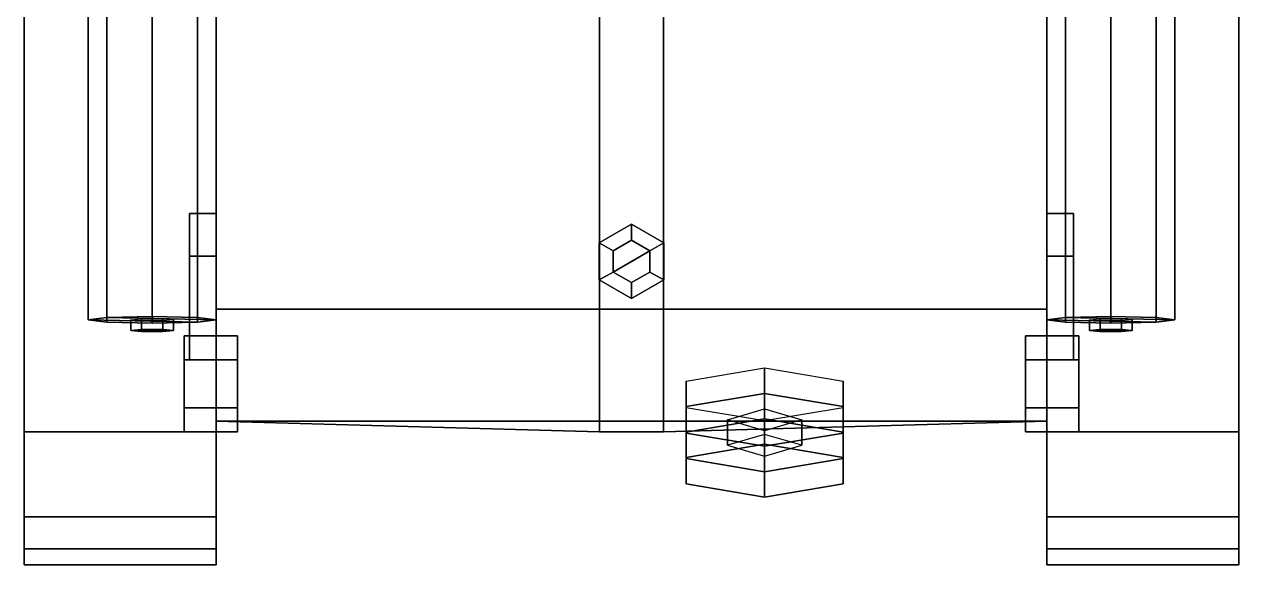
# Model space of a CAD drawing. Extents: x -1.18 to 1.18, y -2.51 to 2.39.
# Drawn here: x -1.14 to 1.14, y -2.51 to -1.494 of the extents above; entities that cross this region are included whole.
import ezdxf

# ---------------------------------------------------------------- set-up
doc = ezdxf.new("R2010")
doc.units = 0
doc.layers.get('0').update_dxf_attribs({"linetype": 'CONTINUOUS'})
doc.layers.add('MUDGUARDS', color=6, linetype='CONTINUOUS')
doc.layers.add('WHEELS', color=2, linetype='CONTINUOUS')

msp = doc.modelspace()

# ---------------------------------------------------------------- linework, layer by layer
for points in [[(-0.78, 2.3, 0.52), (-0.78, -2.03, 0.44), (-0.78, -0.28, 1), (-0.78, 2.39, 0.71)], [(0.78, -0.28, 1), (0.78, -2.03, 0.44), (0.78, 2.3, 0.52), (0.78, 2.39, 0.71)], [(-0.78, 1.76, 0.34), (-0.78, -1.46, 0.34), (-0.78, -2.03, 0.44), (-0.78, 2.3, 0.52)], [(0.78, -2.03, 0.44), (0.78, -1.46, 0.34), (0.78, 1.76, 0.34), (0.78, 2.3, 0.52)], [(-0.78, -0.28, 1), (-0.78, -2.03, 0.44), (-0.78, -2.24, 1.15), (-0.78, -0.28, 1)], [(0.78, -2.24, 1.15), (0.78, -2.03, 0.44), (0.78, -0.28, 1)], [(-0.78, -0.45, 1.01), (-0.78, -2.24, 1.15), (-0.78, -1.45, 1.2), (-0.78, -0.45, 1.2)], [(0.78, -1.45, 1.2), (0.78, -2.24, 1.15), (0.78, -0.45, 1.01), (0.78, -0.45, 1.2)], [(-1.02, -1.4009, 1.074), (-0.9849, -1.3964, 0.9893), (-0.9849, -2.0456, 0.9553), (-1.02, -2.05, 1.04)], [(-0.9849, -1.4053, 1.1588), (-1.02, -1.4009, 1.074), (-1.02, -2.05, 1.04), (-0.9849, -2.0544, 1.1247)], [(-0.9849, -1.3964, 0.9893), (-0.9, -1.3946, 0.9542), (-0.9, -2.0437, 0.9202), (-0.9849, -2.0456, 0.9553)], [(-0.9, -1.4072, 1.1939), (-0.9849, -1.4053, 1.1588), (-0.9849, -2.0544, 1.1247), (-0.9, -2.0563, 1.1598)], [(-0.9, -1.3946, 0.9542), (-0.8151, -1.3964, 0.9893), (-0.8151, -2.0456, 0.9553), (-0.9, -2.0437, 0.9202)], [(-0.8151, -1.4053, 1.1588), (-0.9, -1.4072, 1.1939), (-0.9, -2.0563, 1.1598), (-0.8151, -2.0544, 1.1247)], [(-0.8151, -1.3964, 0.9893), (-0.78, -1.4009, 1.074), (-0.78, -2.05, 1.04), (-0.8151, -2.0456, 0.9553)], [(-0.78, -1.4009, 1.074), (-0.8151, -1.4053, 1.1588), (-0.8151, -2.0544, 1.1247), (-0.78, -2.05, 1.04)], [(0.78, -1.4009, 1.074), (0.8151, -1.3964, 0.9893), (0.8151, -2.0456, 0.9553), (0.78, -2.05, 1.04)], [(0.8151, -1.4053, 1.1588), (0.78, -1.4009, 1.074), (0.78, -2.05, 1.04), (0.8151, -2.0544, 1.1247)], [(0.8151, -1.3964, 0.9893), (0.9, -1.3946, 0.9542), (0.9, -2.0437, 0.9202), (0.8151, -2.0456, 0.9553)], [(0.9, -1.4072, 1.1939), (0.8151, -1.4053, 1.1588), (0.8151, -2.0544, 1.1247), (0.9, -2.0563, 1.1598)], [(0.9, -1.3946, 0.9542), (0.9849, -1.3964, 0.9893), (0.9849, -2.0456, 0.9553), (0.9, -2.0437, 0.9202)], [(0.9849, -1.4053, 1.1588), (0.9, -1.4072, 1.1939), (0.9, -2.0563, 1.1598), (0.9849, -2.0544, 1.1247)], [(0.9849, -1.3964, 0.9893), (1.02, -1.4009, 1.074), (1.02, -2.05, 1.04), (0.9849, -2.0456, 0.9553)], [(1.02, -1.4009, 1.074), (0.9849, -1.4053, 1.1588), (0.9849, -2.0544, 1.1247), (1.02, -2.05, 1.04)], [(-0.78, -1.45, 1.2), (-0.78, -2.24, 1.15), (-0.06, -2.26, 1.25), (-0.06, -1.45, 1.29)], [(-0.06, -1.45, 1.29), (-0.06, -2.26, 1.25), (0.06, -2.26, 1.25), (0.06, -1.45, 1.29)], [(0.06, -2.26, 1.25), (0.78, -2.24, 1.15), (0.78, -1.45, 1.2), (0.06, -1.45, 1.29)], [(-0.78, -2.03, 0.44), (-0.78, -1.46, 0.34), (0.78, -1.46, 0.34), (0.78, -2.03, 0.44)], [(-0.83, -1.85, 0.56), (-0.83, -2.08, 0.5), (-0.83, -2.125, 0.5779), (-0.83, -1.93, 0.67)], [(-0.78, -1.93, 0.67), (-0.78, -1.85, 0.56), (-0.83, -1.85, 0.56), (-0.83, -1.93, 0.67)], [(-0.78, -1.85, 0.56), (-0.78, -2.08, 0.5), (-0.83, -2.08, 0.5), (-0.83, -1.85, 0.56)], [(-0.78, -2.125, 0.5779), (-0.78, -2.08, 0.5), (-0.78, -1.85, 0.56), (-0.78, -1.93, 0.67)], [(0.83, -1.93, 0.67), (0.83, -1.85, 0.56), (0.78, -1.85, 0.56), (0.78, -1.93, 0.67)], [(0.78, -1.85, 0.56), (0.78, -2.08, 0.5), (0.78, -2.125, 0.5779), (0.78, -1.93, 0.67)], [(0.83, -1.85, 0.56), (0.83, -2.08, 0.5), (0.78, -2.08, 0.5), (0.78, -1.85, 0.56)], [(0.83, -2.125, 0.5779), (0.83, -2.08, 0.5), (0.83, -1.85, 0.56), (0.83, -1.93, 0.67)], [(0, -1.87, 1.26), (-0.0606, -1.905, 1.26), (-0.0606, -1.905, 1.29), (0, -1.87, 1.29)], [(0, -1.87, 1.29), (-0.0606, -1.905, 1.29), (-0.0346, -1.92, 1.32), (0, -1.9, 1.32)], [(0.0606, -1.905, 1.26), (0, -1.87, 1.26), (0, -1.87, 1.29), (0.0606, -1.905, 1.29)], [(0.0606, -1.905, 1.29), (0, -1.87, 1.29), (0, -1.9, 1.32), (0.0346, -1.92, 1.32)], [(-0.0606, -1.905, 1.26), (-0.0606, -1.975, 1.26), (-0.0606, -1.975, 1.29), (-0.0606, -1.905, 1.29)], [(-0.0606, -1.905, 1.29), (-0.0606, -1.975, 1.29), (-0.0346, -1.96, 1.32), (-0.0346, -1.92, 1.32)], [(0, -1.9, 1.32), (-0.0346, -1.92, 1.32), (-0.0346, -1.96, 1.32), (0.0346, -1.92, 1.32)], [(0.0606, -1.975, 1.29), (0.0606, -1.905, 1.29), (0.0346, -1.92, 1.32), (0.0346, -1.96, 1.32)], [(0.0606, -1.975, 1.26), (0.0606, -1.905, 1.26), (0.0606, -1.905, 1.29), (0.0606, -1.975, 1.29)], [(-0.83, -1.93, 0.67), (-0.83, -2.125, 0.5779), (-0.78, -2.125, 0.5779), (-0.78, -1.93, 0.67)], [(0.0346, -1.92, 1.32), (-0.0346, -1.96, 1.32), (0, -1.98, 1.32), (0.0346, -1.96, 1.32)], [(0.78, -1.93, 0.67), (0.78, -2.125, 0.5779), (0.83, -2.125, 0.5779), (0.83, -1.93, 0.67)], [(-0.0606, -1.975, 1.29), (0, -2.01, 1.29), (0, -1.98, 1.32), (-0.0346, -1.96, 1.32)], [(0, -2.01, 1.29), (0.0606, -1.975, 1.29), (0.0346, -1.96, 1.32), (0, -1.98, 1.32)], [(-0.0606, -1.975, 1.26), (0, -2.01, 1.26), (0, -2.01, 1.29), (-0.0606, -1.975, 1.29)], [(0, -2.01, 1.26), (0.0606, -1.975, 1.26), (0.0606, -1.975, 1.29), (0, -2.01, 1.29)], [(-0.8151, -2.0544, 1.1247), (-1.02, -2.05, 1.04), (-0.9849, -2.0456, 0.9553), (-0.78, -2.05, 1.04)], [(-0.9, -2.0563, 1.1598), (-0.9849, -2.0544, 1.1247), (-1.02, -2.05, 1.04), (-0.8151, -2.0544, 1.1247)], [(-0.78, -2.05, 1.04), (-0.9849, -2.0456, 0.9553), (-0.9, -2.0437, 0.9202), (-0.8151, -2.0456, 0.9553)], [(-0.94, -2.05, 1.04), (-0.92, -2.0482, 1.0054), (-0.92, -2.0682, 1.0044), (-0.94, -2.07, 1.039)], [(-0.92, -2.0518, 1.0746), (-0.94, -2.05, 1.04), (-0.94, -2.07, 1.039), (-0.92, -2.0718, 1.0735)], [(-0.92, -2.0482, 1.0054), (-0.88, -2.0482, 1.0054), (-0.88, -2.0682, 1.0044), (-0.92, -2.0682, 1.0044)], [(-0.88, -2.0518, 1.0746), (-0.92, -2.0518, 1.0746), (-0.92, -2.0718, 1.0735), (-0.88, -2.0718, 1.0735)], [(-0.88, -2.0482, 1.0054), (-0.86, -2.05, 1.04), (-0.86, -2.07, 1.039), (-0.88, -2.0682, 1.0044)], [(-0.86, -2.05, 1.04), (-0.88, -2.0518, 1.0746), (-0.88, -2.0718, 1.0735), (-0.86, -2.07, 1.039)], [(-0.78, -2.24, 1.15), (-0.78, -2.03, 0.44), (0.78, -2.03, 0.44), (0.78, -2.24, 1.15)], [(0.9849, -2.0544, 1.1247), (0.78, -2.05, 1.04), (0.8151, -2.0456, 0.9553), (1.02, -2.05, 1.04)], [(0.9, -2.0563, 1.1598), (0.8151, -2.0544, 1.1247), (0.78, -2.05, 1.04), (0.9849, -2.0544, 1.1247)], [(1.02, -2.05, 1.04), (0.8151, -2.0456, 0.9553), (0.9, -2.0437, 0.9202), (0.9849, -2.0456, 0.9553)], [(0.86, -2.05, 1.04), (0.88, -2.0482, 1.0054), (0.88, -2.0682, 1.0044), (0.86, -2.07, 1.039)], [(0.88, -2.0518, 1.0746), (0.86, -2.05, 1.04), (0.86, -2.07, 1.039), (0.88, -2.0718, 1.0735)], [(0.88, -2.0482, 1.0054), (0.92, -2.0482, 1.0054), (0.92, -2.0682, 1.0044), (0.88, -2.0682, 1.0044)], [(0.92, -2.0518, 1.0746), (0.88, -2.0518, 1.0746), (0.88, -2.0718, 1.0735), (0.92, -2.0718, 1.0735)], [(0.92, -2.0482, 1.0054), (0.94, -2.05, 1.04), (0.94, -2.07, 1.039), (0.92, -2.0682, 1.0044)], [(0.94, -2.05, 1.04), (0.92, -2.0518, 1.0746), (0.92, -2.0718, 1.0735), (0.94, -2.07, 1.039)], [(-0.86, -2.07, 1.039), (-0.94, -2.07, 1.039), (-0.92, -2.0682, 1.0044), (-0.88, -2.0682, 1.0044)], [(-0.88, -2.0718, 1.0735), (-0.92, -2.0718, 1.0735), (-0.94, -2.07, 1.039), (-0.86, -2.07, 1.039)], [(0.94, -2.07, 1.039), (0.86, -2.07, 1.039), (0.88, -2.0682, 1.0044), (0.92, -2.0682, 1.0044)], [(0.92, -2.0718, 1.0735), (0.88, -2.0718, 1.0735), (0.86, -2.07, 1.039), (0.94, -2.07, 1.039)], [(-0.74, -2.125, 0.5779), (-0.74, -2.08, 0.5), (-0.84, -2.08, 0.5), (-0.84, -2.125, 0.5779)], [(-0.74, -2.08, 0.5), (-0.74, -2.125, 0.4221), (-0.84, -2.125, 0.4221), (-0.84, -2.08, 0.5)], [(-0.83, -2.125, 0.5779), (-0.83, -2.08, 0.5), (-0.78, -2.08, 0.5), (-0.78, -2.125, 0.5779)], [(-0.74, -2.125, 0.4221), (-0.74, -2.08, 0.5), (-0.74, -2.125, 0.5779), (-0.74, -2.215, 0.4221)], [(0.74, -2.125, 0.4221), (0.74, -2.215, 0.5779), (0.74, -2.125, 0.5779), (0.74, -2.08, 0.5)], [(0.74, -2.08, 0.5), (0.74, -2.125, 0.5779), (0.84, -2.125, 0.5779), (0.84, -2.08, 0.5)], [(0.74, -2.125, 0.4221), (0.74, -2.08, 0.5), (0.84, -2.08, 0.5), (0.84, -2.125, 0.4221)], [(0.78, -2.125, 0.5779), (0.78, -2.08, 0.5), (0.83, -2.08, 0.5), (0.83, -2.125, 0.5779)], [(-0.74, -2.215, 0.5779), (-0.74, -2.125, 0.5779), (-0.84, -2.125, 0.5779), (-0.84, -2.215, 0.5779)], [(-0.74, -2.125, 0.4221), (-0.74, -2.215, 0.4221), (-0.84, -2.215, 0.4221), (-0.84, -2.125, 0.4221)], [(-0.74, -2.215, 0.4221), (-0.74, -2.125, 0.5779), (-0.74, -2.215, 0.5779), (-0.74, -2.26, 0.5)], [(0.74, -2.215, 0.4221), (0.74, -2.26, 0.5), (0.74, -2.215, 0.5779), (0.74, -2.125, 0.4221)], [(0.74, -2.215, 0.4221), (0.74, -2.125, 0.4221), (0.84, -2.125, 0.4221), (0.84, -2.215, 0.4221)], [(0.74, -2.125, 0.5779), (0.74, -2.215, 0.5779), (0.84, -2.215, 0.5779), (0.84, -2.125, 0.5779)], [(-0.74, -2.26, 0.5), (-0.74, -2.215, 0.5779), (-0.84, -2.215, 0.5779), (-0.84, -2.26, 0.5)], [(-0.74, -2.215, 0.4221), (-0.74, -2.26, 0.5), (-0.84, -2.26, 0.5), (-0.84, -2.215, 0.4221)], [(0.74, -2.215, 0.5779), (0.74, -2.26, 0.5), (0.84, -2.26, 0.5), (0.84, -2.215, 0.5779)], [(0.74, -2.26, 0.5), (0.74, -2.215, 0.4221), (0.84, -2.215, 0.4221), (0.84, -2.26, 0.5)], [(-0.06, -2.26, 1.25), (-0.78, -2.24, 1.15), (0.78, -2.24, 1.15), (0.06, -2.26, 1.25)]]:
    msp.add_3dface(points)
at = {"layer": 'MUDGUARDS'}
for points in [[(-1.14, 2.19, 1.1), (-1.14, -2.26, 0.83), (-1.14, -2.26, 0.86), (-1.14, 2.19, 1.15)], [(-1.14, 2.19, 1.15), (-1.14, -2.26, 0.86), (-0.78, -2.26, 0.86), (-0.78, 2.19, 1.15)], [(-0.78, 2.19, 1.1), (-0.78, -2.26, 0.83), (-1.14, -2.26, 0.83), (-1.14, 2.19, 1.1)], [(-0.78, -2.26, 0.86), (-0.78, -2.26, 0.83), (-0.78, 2.19, 1.1), (-0.78, 2.19, 1.15)], [(1.14, 2.19, 1.1), (1.14, -2.26, 0.83), (0.78, -2.26, 0.83), (0.78, 2.19, 1.1)], [(0.78, 2.19, 1.15), (0.78, -2.26, 0.86), (1.14, -2.26, 0.86), (1.14, 2.19, 1.15)], [(0.78, 2.19, 1.1), (0.78, -2.26, 0.83), (0.78, -2.26, 0.86), (0.78, 2.19, 1.15)], [(1.14, -2.26, 0.86), (1.14, -2.26, 0.83), (1.14, 2.19, 1.1), (1.14, 2.19, 1.15)], [(-0.78, -2.1747, 0.8352), (-0.78, -2.26, 0.83), (-0.78, -2.42, 0.77), (-0.78, -2.0959, 0.62)], [(-0.78, -2.0959, 0.62), (-0.78, -2.42, 0.77), (-0.78, -2.26, 0.83), (-0.78, -2.1747, 0.8352)], [(-0.78, -2.38, 0.62), (-0.78, -2.48, 0.73), (-0.78, -2.42, 0.77), (-0.78, -2.0959, 0.62)], [(-0.78, -2.0959, 0.62), (-0.78, -2.42, 0.77), (-0.78, -2.48, 0.73), (-0.78, -2.38, 0.62)], [(0.78, -2.1747, 0.8352), (0.78, -2.26, 0.83), (0.78, -2.42, 0.77), (0.78, -2.0959, 0.62)], [(0.78, -2.0959, 0.62), (0.78, -2.42, 0.77), (0.78, -2.26, 0.83), (0.78, -2.1747, 0.8352)], [(0.78, -2.38, 0.62), (0.78, -2.48, 0.73), (0.78, -2.42, 0.77), (0.78, -2.0959, 0.62)], [(0.78, -2.0959, 0.62), (0.78, -2.42, 0.77), (0.78, -2.48, 0.73), (0.78, -2.38, 0.62)], [(-1.14, -2.26, 0.83), (-1.14, -2.42, 0.77), (-1.14, -2.42, 0.81), (-1.14, -2.26, 0.86)], [(-1.14, -2.26, 0.86), (-1.14, -2.42, 0.81), (-0.78, -2.42, 0.81), (-0.78, -2.26, 0.86)], [(-0.78, -2.26, 0.83), (-0.78, -2.42, 0.77), (-1.14, -2.42, 0.77), (-1.14, -2.26, 0.83)], [(-0.78, -2.42, 0.81), (-0.78, -2.42, 0.77), (-0.78, -2.26, 0.83), (-0.78, -2.26, 0.86)], [(0.78, -2.26, 0.86), (0.78, -2.42, 0.81), (1.14, -2.42, 0.81), (1.14, -2.26, 0.86)], [(1.14, -2.26, 0.83), (1.14, -2.42, 0.77), (0.78, -2.42, 0.77), (0.78, -2.26, 0.83)], [(0.78, -2.26, 0.83), (0.78, -2.42, 0.77), (0.78, -2.42, 0.81), (0.78, -2.26, 0.86)], [(1.14, -2.42, 0.81), (1.14, -2.42, 0.77), (1.14, -2.26, 0.83), (1.14, -2.26, 0.86)], [(-1.14, -2.42, 0.77), (-1.14, -2.48, 0.73), (-1.14, -2.51, 0.76), (-1.14, -2.42, 0.81)], [(-1.14, -2.42, 0.81), (-1.14, -2.51, 0.76), (-0.78, -2.51, 0.76), (-0.78, -2.42, 0.81)], [(-0.78, -2.42, 0.77), (-0.78, -2.48, 0.73), (-1.14, -2.48, 0.73), (-1.14, -2.42, 0.77)], [(-0.78, -2.51, 0.76), (-0.78, -2.48, 0.73), (-0.78, -2.42, 0.77), (-0.78, -2.42, 0.81)], [(1.14, -2.42, 0.77), (1.14, -2.48, 0.73), (0.78, -2.48, 0.73), (0.78, -2.42, 0.77)], [(0.78, -2.42, 0.81), (0.78, -2.51, 0.76), (1.14, -2.51, 0.76), (1.14, -2.42, 0.81)], [(0.78, -2.42, 0.77), (0.78, -2.48, 0.73), (0.78, -2.51, 0.76), (0.78, -2.42, 0.81)], [(1.14, -2.51, 0.76), (1.14, -2.48, 0.73), (1.14, -2.42, 0.77), (1.14, -2.42, 0.81)], [(-1.14, -2.51, 0.76), (-1.14, -2.48, 0.73), (-0.78, -2.48, 0.73), (-0.78, -2.51, 0.76)], [(0.78, -2.51, 0.76), (0.78, -2.48, 0.73), (1.14, -2.48, 0.73), (1.14, -2.51, 0.76)]]:
    msp.add_3dface(points, dxfattribs=at)
at = {"layer": 'WHEELS'}
for points in [[(0.25, -2.1881, 0.7928), (0.1028, -2.213, 0.8741), (0.1028, -2.1651, 0.8887), (0.25, -2.1403, 0.8074)], [(0.3972, -2.213, 0.8741), (0.25, -2.1881, 0.7928), (0.25, -2.1403, 0.8074), (0.3972, -2.1651, 0.8887)], [(0.1028, -2.213, 0.8741), (0.1028, -2.2627, 1.0367), (0.1028, -2.2149, 1.0513), (0.1028, -2.1651, 0.8887)], [(0.3972, -2.2627, 1.0367), (0.3972, -2.213, 0.8741), (0.3972, -2.1651, 0.8887), (0.3972, -2.2149, 1.0513)], [(0.25, -2.1881, 0.7928), (0.25, -2.2875, 1.118), (0.1028, -2.2627, 1.0367), (0.1028, -2.213, 0.8741)], [(0.3972, -2.213, 0.8741), (0.3972, -2.2627, 1.0367), (0.25, -2.2875, 1.118), (0.25, -2.1881, 0.7928)], [(0.1028, -2.2627, 1.0367), (0.25, -2.2875, 1.118), (0.25, -2.2397, 1.1326), (0.1028, -2.2149, 1.0513)], [(0.25, -2.2652, 0.8738), (0.18, -2.2856, 0.9408), (0.18, -2.2378, 0.9554), (0.25, -2.2173, 0.8884)], [(0.25, -2.2875, 1.118), (0.3972, -2.2627, 1.0367), (0.3972, -2.2149, 1.0513), (0.25, -2.2397, 1.1326)], [(0.32, -2.2856, 0.9408), (0.25, -2.2652, 0.8738), (0.25, -2.2173, 0.8884), (0.32, -2.2378, 0.9554)], [(0.1028, -2.2608, 0.8595), (0.1028, -2.3105, 1.022), (0.25, -2.3353, 1.1033), (0.25, -2.2359, 0.7782)], [(0.25, -2.2837, 0.7636), (0.1028, -2.3086, 0.8449), (0.1028, -2.2608, 0.8595), (0.25, -2.2359, 0.7782)], [(0.18, -2.2856, 0.9408), (0.25, -2.3061, 1.0077), (0.25, -2.2583, 1.0223), (0.18, -2.2378, 0.9554)], [(0.25, -2.2359, 0.7782), (0.25, -2.3353, 1.1033), (0.3972, -2.3105, 1.022), (0.3972, -2.2608, 0.8595)], [(0.3972, -2.3086, 0.8449), (0.25, -2.2837, 0.7636), (0.25, -2.2359, 0.7782), (0.3972, -2.2608, 0.8595)], [(0.25, -2.3061, 1.0077), (0.32, -2.2856, 0.9408), (0.32, -2.2378, 0.9554), (0.25, -2.2583, 1.0223)], [(0.1028, -2.3086, 0.8449), (0.1028, -2.3583, 1.0074), (0.1028, -2.3105, 1.022), (0.1028, -2.2608, 0.8595)], [(0.3972, -2.3583, 1.0074), (0.3972, -2.3086, 0.8449), (0.3972, -2.2608, 0.8595), (0.3972, -2.3105, 1.022)], [(0.25, -2.2837, 0.7636), (0.25, -2.3831, 1.0887), (0.1028, -2.3583, 1.0074), (0.1028, -2.3086, 0.8449)], [(0.3972, -2.3086, 0.8449), (0.3972, -2.3583, 1.0074), (0.25, -2.3831, 1.0887), (0.25, -2.2837, 0.7636)], [(0.1028, -2.3583, 1.0074), (0.25, -2.3831, 1.0887), (0.25, -2.3353, 1.1033), (0.1028, -2.3105, 1.022)], [(0.25, -2.3831, 1.0887), (0.3972, -2.3583, 1.0074), (0.3972, -2.3105, 1.022), (0.25, -2.3353, 1.1033)]]:
    msp.add_3dface(points, dxfattribs=at)

doc.saveas('drawing.dxf')
